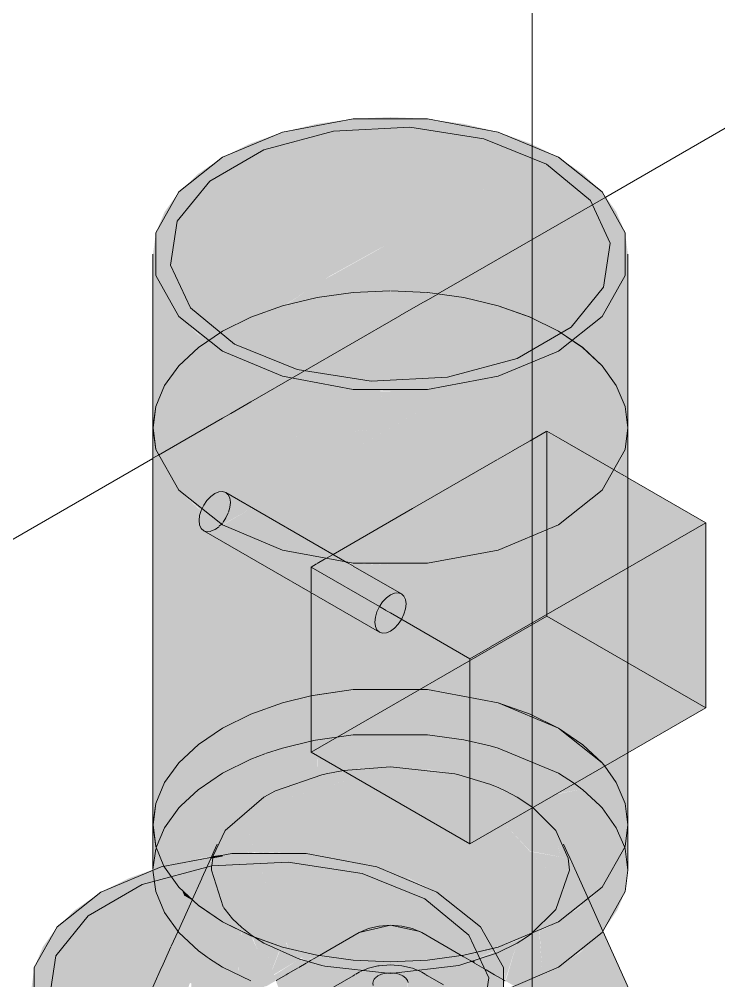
# Model space of a CAD drawing. Header units: millimetres. Extents: x -3207 to 1412, y 342 to 5433.
# Drawn here: x -1456.1 to -1139.4, y 2251.8 to 2687.4 of the extents above; entities that cross this region are included whole.
import ezdxf

# ---------------------------------------------------------------- set-up
doc = ezdxf.new("R2010")
doc.units = ezdxf.units.MM
for name, color, linetype, lineweight in [('A-_ANNOTSPNO_A', 7, 'Continuous', 9), ('A-_FLORLEVL_E', 7, 'Continuous', 9), ('M-_EQPT----_E', 7, 'Continuous', 9)]:
    doc.layers.add(name, color=color, linetype=linetype, lineweight=lineweight)

# ---------------------------------------------------------------- blocks, each defined once
blk = doc.blocks.new('ВертикальныйМногоступенчатыйЦентробежныйНасос_CDM15-CDM20_CNP - CDM15-4FSWPC-698583-В10 Аксонометрия')
at = {"layer": 'M-_EQPT----_E', "lineweight": 20}
for color, points in [(9, [(-1370.72, 2541.59), (-1365.68, 2545), (-1369.84, 2547.87), (-1378.55, 2556.58), (-1384.51, 2566.02), (-1387.53, 2575.93), (-1387.53, 2585.98), (-1384.51, 2595.88), (-1378.55, 2605.33), (-1369.84, 2614.04), (-1358.65, 2621.74), (-1344.65, 2628.42), (-1330.23, 2633.23), (-1313.87, 2636.67), (-1296.72, 2638.41), (-1279.3, 2638.41), (-1262.15, 2636.67), (-1245.79, 2633.23), (-1230.71, 2628.2), (-1217.37, 2621.74), (-1212, 2624.84), (-1224.82, 2631.16), (-1239.21, 2636.25), (-1254.79, 2639.98), (-1273.54, 2642.36), (-1288.01, 2643.02), (-1304.83, 2642.25), (-1321.23, 2639.98), (-1336.81, 2636.25), (-1351.2, 2631.16), (-1364.02, 2624.84), (-1374.98, 2617.43), (-1384.51, 2608.13), (-1390.29, 2600.04), (-1394.19, 2590.66), (-1395.51, 2580.95), (-1394.19, 2571.24), (-1390.25, 2561.77), (-1383.79, 2552.78), (-1373.84, 2543.71)]), (9, [(-1365.68, 2545), (-1364.02, 2546.12), (-1351.2, 2552.45), (-1335.76, 2557.96), (-1315.11, 2571.23), (-1284.5, 2588.19), (-1258.31, 2603.98), (-1235.96, 2615.26), (-1217.37, 2621.74), (-1230.71, 2628.2), (-1245.79, 2633.23), (-1262.15, 2636.67), (-1279.3, 2638.41), (-1296.72, 2638.41), (-1313.87, 2636.67), (-1330.23, 2633.23), (-1345.31, 2628.2), (-1358.65, 2621.74), (-1369.91, 2613.97), (-1378.55, 2605.33), (-1384.57, 2595.69), (-1387.53, 2585.98), (-1387.53, 2575.93), (-1384.51, 2566.02), (-1378.55, 2556.58), (-1369.84, 2547.87), (-1367.3, 2546.12)]), (9, [(-1205.3, 2541.59), (-1201.04, 2544.47), (-1191.51, 2553.77), (-1185.77, 2561.77), (-1181.83, 2571.24), (-1180.51, 2580.95), (-1181.83, 2590.66), (-1185.77, 2600.13), (-1192.23, 2609.13), (-1201.04, 2617.43), (-1212, 2624.84), (-1217.37, 2621.74), (-1206.18, 2614.04), (-1197.47, 2605.33), (-1191.45, 2595.69), (-1188.49, 2585.98), (-1188.49, 2575.93), (-1191.67, 2565.77), (-1197.47, 2556.58), (-1206.18, 2547.87), (-1210.34, 2545), (-1206.18, 2542.19)]), (9, [(-1210.34, 2545), (-1206.18, 2547.87), (-1197.47, 2556.58), (-1191.51, 2566.02), (-1188.49, 2575.93), (-1188.49, 2585.98), (-1191.51, 2595.88), (-1197.47, 2605.33), (-1206.18, 2614.04), (-1217.37, 2621.74), (-1235.96, 2615.26), (-1259.51, 2603.37), (-1293.66, 2582.97), (-1318.89, 2568.92), (-1335.76, 2557.79), (-1321.23, 2561.26), (-1301.8, 2563.67), (-1287.78, 2564.29), (-1269.63, 2563.32), (-1254.79, 2561.26), (-1238.45, 2557.27), (-1224.82, 2552.45), (-1212, 2546.12)]), (9, [(-1395.51, 2502.23), (-1394.19, 2511.94), (-1390.25, 2521.41), (-1383.79, 2530.41), (-1374.98, 2538.71), (-1370.72, 2541.59), (-1374.98, 2544.47), (-1384.51, 2553.77), (-1390.25, 2561.77), (-1394.19, 2571.24), (-1395.51, 2580.95), (-1395.51, 2511.94)]), (9, [(-1180.51, 2502.23), (-1180.51, 2580.95), (-1181.83, 2571.24), (-1185.77, 2561.77), (-1192.23, 2552.78), (-1202.17, 2543.71), (-1205.3, 2541.59), (-1201.04, 2538.71), (-1192.23, 2530.41), (-1185.77, 2521.41), (-1181.83, 2511.94), (-1181.57, 2510.02)]), (254, [(-1395.51, 2322.39), (-1394.19, 2332.1), (-1390.25, 2341.57), (-1383.79, 2350.56), (-1374.98, 2358.87), (-1364.02, 2366.27), (-1364.02, 2450.75), (-1372.56, 2455.67), (-1373.68, 2456.72), (-1374.4, 2458.35), (-1374.63, 2460.25), (-1374.39, 2462.5), (-1373.69, 2464.88), (-1374.98, 2465.75), (-1383.79, 2474.06), (-1390.25, 2483.05), (-1394.19, 2492.52), (-1395.51, 2502.23), (-1395.51, 2332.1)]), (253, [(-1252.04, 2397.64), (-1180.51, 2438.93), (-1180.67, 2479.72), (-1185.97, 2482.78), (-1192.23, 2474.06), (-1201.04, 2465.75), (-1212, 2458.35), (-1224.82, 2452.02), (-1239.21, 2446.93), (-1254.79, 2443.21), (-1271.19, 2440.93), (-1288.01, 2440.17), (-1307.03, 2440.93), (-1283.01, 2427.07), (-1281.89, 2426.02), (-1281.18, 2424.46), (-1280.94, 2422.49), (-1281.18, 2420.24), (-1281.89, 2417.86), (-1283.01, 2415.52), (-1254.79, 2399.23)]), (9, [(-1180.51, 2438.93), (-1145.26, 2459.28), (-1180.51, 2479.63), (-1180.51, 2459.28)]), (153, [(-1364.02, 2458.35), (-1350.61, 2466.09), (-1363.48, 2473.28), (-1364.02, 2473.45), (-1365.73, 2473.28), (-1367.56, 2472.5), (-1369.39, 2471.16), (-1371.09, 2469.36), (-1373.28, 2465.73), (-1373.68, 2464.88), (-1365.73, 2459.5)]), (153, [(-1336.81, 2446.93), (-1330.27, 2454.35), (-1350.89, 2465.93), (-1363.88, 2458.28), (-1351.2, 2452.02), (-1338.38, 2447.49)]), (253, [(-1323.98, 2431.01), (-1323.98, 2439.18), (-1317.82, 2442.73), (-1323.98, 2443.86), (-1338.38, 2447.49), (-1352.65, 2452.74), (-1365.73, 2459.5), (-1373.68, 2464.88), (-1374.39, 2462.5), (-1374.39, 2460.11), (-1336.81, 2438.42)]), (253, [(-1323.98, 2427.63), (-1323.98, 2431.01), (-1374.63, 2460.25), (-1374.39, 2458.28), (-1373.68, 2456.72), (-1372.56, 2455.67), (-1336.81, 2435.04)]), (9, [(-1180.51, 2355.11), (-1145.26, 2375.46), (-1145.26, 2459.28), (-1180.51, 2438.93), (-1180.51, 2387.75)]), (153, [(-1317.82, 2442.73), (-1313.98, 2444.95), (-1330.4, 2454.2), (-1336.81, 2446.93), (-1320.88, 2443.16)]), (155, [(-1307.72, 2441.33), (-1314.11, 2444.87), (-1317.4, 2442.67), (-1308, 2441.37)]), (253, [(-1191.1, 2348.99), (-1180.51, 2355.11), (-1180.51, 2438.93), (-1252.04, 2397.64), (-1252.04, 2380.76), (-1239.21, 2377.69), (-1224.82, 2372.6), (-1212, 2366.27), (-1201.04, 2358.87), (-1192.23, 2350.56)]), (253, [(-1252.04, 2380.76), (-1252.04, 2397.64), (-1283.01, 2415.52), (-1284.47, 2413.38), (-1286.18, 2411.58), (-1288.01, 2410.24), (-1289.84, 2409.46), (-1292.09, 2409.46), (-1294.13, 2410.4), (-1323.98, 2427.35), (-1323.98, 2380.76), (-1321.23, 2381.42), (-1304.83, 2383.69), (-1288.01, 2384.45), (-1271.19, 2383.69), (-1254.79, 2381.42)]), (153, [(-1223.8, 2330.11), (-1191.1, 2348.99), (-1192.23, 2350.56), (-1201.04, 2358.87), (-1212, 2366.27), (-1224.82, 2372.6), (-1239.21, 2377.69), (-1252.04, 2380.76), (-1252.04, 2343.59), (-1242.67, 2340.64), (-1230.73, 2334.99), (-1224.82, 2330.83)]), (253, [(-1390.48, 2303.76), (-1374.98, 2307.34), (-1374.98, 2314.44), (-1390.25, 2313.04), (-1390.25, 2331.74), (-1374.98, 2330.34), (-1374.98, 2338.7), (-1351.2, 2334.24), (-1351.2, 2340.98), (-1339.75, 2337.61), (-1332.38, 2341), (-1317.05, 2345.47), (-1321.23, 2348.79), (-1321.23, 2353.76), (-1323.98, 2355.35), (-1323.98, 2363.15), (-1336.81, 2377.69), (-1351.2, 2372.6), (-1364.02, 2366.27), (-1374.98, 2358.87), (-1383.79, 2350.56), (-1390.25, 2341.57), (-1394.19, 2332.1), (-1395.51, 2322.39), (-1394.19, 2312.68), (-1390.77, 2304.47)]), (145, [(-1252.04, 2313.81), (-1252.04, 2343.59), (-1258.97, 2345.47), (-1273.67, 2347.87), (-1288.01, 2348.69), (-1304.83, 2347.61), (-1309.24, 2346.84), (-1254.79, 2315.4)]), (253, [(-1198.32, 2288.47), (-1191.67, 2294.98), (-1185.77, 2303.21), (-1181.83, 2312.68), (-1180.51, 2322.39), (-1181.83, 2332.1), (-1185.77, 2341.57), (-1191.1, 2348.99), (-1212, 2336.65), (-1201.04, 2338.7), (-1201.04, 2330.34), (-1185.77, 2331.74), (-1185.77, 2313.04), (-1201.04, 2314.44), (-1201.04, 2306.07), (-1206.8, 2307.15), (-1200.29, 2292.8)]), (145, [(-1252.04, 2313.81), (-1223.8, 2330.11), (-1230.73, 2334.99), (-1243.64, 2341), (-1252.04, 2343.59), (-1252.04, 2315.64)]), (253, [(-1374.98, 2307.34), (-1368.74, 2308.2), (-1365.2, 2315.33), (-1364.02, 2317.57), (-1364.02, 2336.65), (-1374.98, 2338.7), (-1374.98, 2330.34), (-1390.25, 2331.74), (-1390.25, 2313.04), (-1374.98, 2314.44), (-1374.98, 2309.43)]), (9, [(-1395.51, 2302.14), (-1390.48, 2303.76), (-1394.19, 2312.68), (-1395.51, 2322.39), (-1395.51, 2303.21)]), (9, [(-1191.87, 2274.24), (-1185.34, 2283.78), (-1181.83, 2292.21), (-1180.51, 2303.21), (-1180.51, 2322.39), (-1181.83, 2312.68), (-1185.77, 2303.21), (-1192.56, 2293.9), (-1198.3, 2288.41), (-1192.23, 2275.02)]), (143, [(-1368.74, 2308.2), (-1364.02, 2308.85), (-1364.02, 2317.57), (-1368.19, 2309.43)]), (145, [(-1364.02, 2278.5), (-1342.6, 2290.87), (-1347.44, 2304.9), (-1351.2, 2303.84), (-1351.2, 2309.82), (-1357.09, 2309.43), (-1369.22, 2307.15), (-1377.7, 2288.47), (-1373.66, 2285.02), (-1364.1, 2278.55)]), (145, [(-1369.22, 2307.15), (-1364.02, 2308.13), (-1364.02, 2308.85), (-1368.74, 2308.2), (-1369.22, 2307.16)]), (145, [(-1320.17, 2263.21), (-1300.05, 2274.55), (-1298.01, 2275.45), (-1293.19, 2276.6), (-1286.47, 2276.88), (-1282.83, 2276.6), (-1278.01, 2275.45), (-1271.94, 2272.5), (-1257.83, 2264.35), (-1244.3, 2272.16), (-1247.67, 2276.68), (-1256.09, 2284.61), (-1268.35, 2292.66), (-1281.58, 2298.94), (-1295.98, 2303.84), (-1309.84, 2307.16), (-1328.59, 2309.54), (-1344.65, 2310.12), (-1349.11, 2309.78), (-1334.19, 2266.46), (-1321.23, 2263.36)]), (143, [(-1239.21, 2267.09), (-1223.35, 2272.9), (-1210.79, 2279.32), (-1199.93, 2286.95), (-1198.32, 2288.47), (-1207.01, 2307.19), (-1224.82, 2310.36), (-1208.57, 2292.8), (-1243.89, 2272.4), (-1239.25, 2267.13)]), (153, [(-1377.7, 2288.47), (-1369.22, 2307.15), (-1374.98, 2306.07), (-1374.98, 2307.34), (-1379.1, 2306.48), (-1390.48, 2303.76), (-1389.69, 2302.43), (-1383.46, 2293.9), (-1379.83, 2290.48)]), (153, [(-1374.98, 2306.07), (-1369.22, 2307.16), (-1369.01, 2308.16), (-1374.98, 2307.16), (-1374.98, 2306.48)]), (8, [(-1377.76, 2288.32), (-1377.7, 2288.47), (-1382.37, 2292.8), (-1381.41, 2290.43)]), (153, [(-1357.54, 2254.83), (-1356.7, 2255.8), (-1356.7, 2257.86), (-1363.86, 2260.29), (-1362.26, 2266.93), (-1360.33, 2267.04), (-1360.99, 2272.18), (-1360.33, 2273.99), (-1355.58, 2272.59), (-1355.53, 2274.32), (-1365.23, 2279.32), (-1376.06, 2286.93), (-1377.76, 2288.32), (-1384.15, 2274.24), (-1382.73, 2272.74), (-1374.01, 2264.78), (-1362.52, 2257.29), (-1358.62, 2255.37)]), (145, [(-1336.81, 2267.09), (-1335.08, 2269.05), (-1342.6, 2290.87), (-1364.02, 2278.5), (-1349.57, 2271.6), (-1337.36, 2267.28)]), (253, [(-1218.48, 2254.83), (-1210.87, 2258.79), (-1199.75, 2266.66), (-1191.87, 2274.24), (-1198.38, 2288.41), (-1202.36, 2285.02), (-1213.18, 2277.92), (-1220.55, 2274.28), (-1219.32, 2255.8)]), (254, [(-1161.88, 2207.32), (-1162.05, 2207.81), (-1191.9, 2274.19), (-1193.23, 2272.8), (-1202.01, 2264.78), (-1213.5, 2257.29), (-1218.48, 2254.83), (-1195.2, 2228.2), (-1166.39, 2211.56), (-1162.98, 2208.85), (-1162.05, 2207.56)]), (145, [(-1288.01, 2260.32), (-1268.16, 2261.51), (-1256.11, 2263.36), (-1257.83, 2264.35), (-1259.81, 2263.36), (-1273.87, 2273.61), (-1275.11, 2273.05), (-1275.2, 2273.61), (-1302.15, 2273.61), (-1320.17, 2263.21), (-1303.78, 2261.04), (-1288.86, 2260.36)]), (253, [(-1239.98, 2265.29), (-1230.73, 2268.85), (-1227.21, 2271.33), (-1240.5, 2266.54), (-1240.08, 2265.53)]), (153, [(-1344.31, 2249.27), (-1339.88, 2251.83), (-1345.29, 2268.85), (-1357.54, 2254.83), (-1348.93, 2250.91), (-1344.57, 2249.36)]), (253, [(-1231.71, 2249.27), (-1224.82, 2251.71), (-1218.48, 2254.83), (-1230.73, 2268.85), (-1235.92, 2251.71), (-1235.56, 2251.5)]), (153, [(-1249.9, 2259.78), (-1250.01, 2260.87), (-1251.18, 2260.51), (-1250.01, 2259.84)]), (253, [(-1380.82, 2228.2), (-1344.65, 2249.39), (-1353.3, 2252.74), (-1357.54, 2254.83), (-1380.61, 2228.44)]), (254, [(-1195.2, 2228.2), (-1218.48, 2254.83), (-1224.82, 2251.71), (-1231.71, 2249.27), (-1197.53, 2229.54)])]:
    blk.add_hatch(color=color, dxfattribs=at).paths.add_polyline_path(points)
h = blk.add_hatch(color=253, dxfattribs=at)
h.paths.add_polyline_path([(-1373.68, 2464.88), (-1373.26, 2465.75), (-1372.56, 2467.22), (-1371.09, 2469.36), (-1369.39, 2471.16), (-1367.56, 2472.5), (-1365.73, 2473.28), (-1363.48, 2473.28), (-1361.53, 2472.4), (-1350.61, 2466.09), (-1212, 2546.12), (-1225.75, 2552.77), (-1239.21, 2557.53), (-1255.74, 2561.39), (-1274.22, 2563.67), (-1288.24, 2564.29), (-1306.39, 2563.32), (-1321.23, 2561.26), (-1336.81, 2557.53), (-1351.23, 2552.43), (-1365.68, 2545), (-1375.8, 2537.94), (-1383.79, 2530.41), (-1390.25, 2521.41), (-1394.19, 2511.94), (-1395.51, 2502.23), (-1393.85, 2491.72), (-1390.25, 2483.05), (-1383.79, 2474.06), (-1373.69, 2464.88)])
h.paths.add_polyline_path([(-1288.01, 2502.23), (-1292.64, 2519.1), (-1288.01, 2518.89), (-1283.44, 2518.89), (-1285.35, 2511.94)])
h.paths.add_polyline_path([(-1364.02, 2495.28), (-1364.02, 2509.18), (-1288.01, 2502.23), (-1357.37, 2495.89)])
h = blk.add_hatch(color=253, dxfattribs=at)
h.paths.add_polyline_path([(-1288.01, 2502.23), (-1205.45, 2509.78), (-1206.41, 2502.23), (-1212, 2502.23), (-1212, 2497.81), (-1185.97, 2482.78), (-1185.77, 2483.05), (-1181.83, 2492.52), (-1180.51, 2502.23), (-1181.83, 2511.94), (-1185.77, 2521.41), (-1192.23, 2530.41), (-1201.71, 2539.17), (-1212, 2546.12), (-1273.05, 2510.87)])
h.paths.add_polyline_path([(-1313.98, 2444.95), (-1301.78, 2452.02), (-1288.01, 2502.23), (-1350.61, 2466.09), (-1317.42, 2446.93)])
h.paths.add_polyline_path([(-1278, 2465.73), (-1224.82, 2496.46), (-1288.01, 2502.23), (-1278, 2465.75)])
h = blk.add_hatch(color=253, dxfattribs=at)
h.paths.add_polyline_path([(-1288.01, 2502.23), (-1283.38, 2519.1), (-1288.01, 2518.89), (-1292.58, 2518.89), (-1290.02, 2509.56)])
h.paths.add_polyline_path([(-1288.01, 2502.23), (-1364.02, 2509.18), (-1364.02, 2495.28), (-1291.67, 2501.9)])
h.paths.add_polyline_path([(-1301.79, 2451.99), (-1278, 2465.75), (-1288.01, 2502.23), (-1301.78, 2452.02)])
h.paths.add_polyline_path([(-1224.78, 2496.45), (-1217.21, 2500.82), (-1212, 2497.81), (-1212, 2502.23), (-1206.41, 2502.23), (-1205.45, 2509.78), (-1288.01, 2502.23), (-1224.82, 2496.46)])
h = blk.add_hatch(color=254, dxfattribs=at)
h.paths.add_polyline_path([(-1180.51, 2322.39), (-1180.51, 2355.11), (-1191.1, 2348.99), (-1185.77, 2341.57), (-1181.7, 2331.15)])
h.paths.add_polyline_path([(-1364.02, 2366.27), (-1351.2, 2372.6), (-1336.81, 2377.69), (-1323.98, 2380.76), (-1323.98, 2427.63), (-1364.02, 2450.75), (-1364.02, 2372.6)])
h.paths.add_polyline_path([(-1180.51, 2479.63), (-1180.7, 2500.82), (-1182.17, 2491.72), (-1185.77, 2482.67), (-1180.67, 2479.72)])
h = blk.add_hatch(color=153, dxfattribs=at)
h.paths.add_polyline_path([(-1307.72, 2441.33), (-1304.83, 2440.93), (-1288.01, 2440.17), (-1271.19, 2440.93), (-1254.79, 2443.21), (-1239.21, 2446.93), (-1224.82, 2452.02), (-1210.61, 2459.28), (-1201.04, 2465.75), (-1192.23, 2474.06), (-1185.97, 2482.78), (-1217.49, 2500.66), (-1313.98, 2444.95), (-1310.96, 2443.21)])
h.paths.add_polyline_path([(-1283.01, 2415.52), (-1281.89, 2417.86), (-1281.18, 2420.24), (-1280.94, 2422.49), (-1281.53, 2425.24), (-1281.89, 2426.02), (-1283.79, 2427.52), (-1308, 2441.37), (-1317.82, 2442.73), (-1323.98, 2439.18), (-1283.18, 2415.62)])
h = blk.add_hatch(color=153, dxfattribs=at)
h.paths.add_polyline_path([(-1252.04, 2343.59), (-1252.04, 2380.76), (-1254.79, 2381.42), (-1272.21, 2383.74), (-1288.01, 2384.45), (-1304.83, 2383.69), (-1323.98, 2380.76), (-1323.98, 2355.35), (-1309.24, 2346.84), (-1302.35, 2347.87), (-1288.01, 2348.69), (-1271.19, 2347.61), (-1257.01, 2345.13), (-1254.79, 2344.44)])
h.paths.add_polyline_path([(-1291.55, 2409.29), (-1289.84, 2409.46), (-1288.01, 2410.24), (-1286.18, 2411.58), (-1284.47, 2413.38), (-1283.18, 2415.62), (-1323.98, 2439.18), (-1323.79, 2427.52), (-1292.09, 2409.46)])
h = blk.add_hatch(color=253, dxfattribs=at)
h.paths.add_polyline_path([(-1201.04, 2306.07), (-1201.04, 2314.44), (-1185.77, 2313.04), (-1185.77, 2331.74), (-1201.04, 2330.34), (-1201.04, 2338.7), (-1213.18, 2336.25), (-1223.8, 2330.11), (-1220.66, 2327.9), (-1213.18, 2319.82), (-1206.8, 2307.15), (-1203.22, 2306.48)])
h.paths.add_polyline_path([(-1364.02, 2317.57), (-1362.84, 2319.82), (-1354.55, 2328.47), (-1344.65, 2335.29), (-1339.75, 2337.61), (-1351.2, 2340.98), (-1351.2, 2334.24), (-1364.02, 2336.65), (-1364.02, 2322.39)])
h.paths.add_polyline_path([(-1317.05, 2345.47), (-1309.24, 2346.84), (-1321.23, 2353.76), (-1321.1, 2348.69), (-1318.89, 2346.93)])
h.paths.add_polyline_path([(-1323.98, 2363.15), (-1323.98, 2380.76), (-1336.81, 2377.69), (-1326.74, 2366.27)])
h = blk.add_hatch(color=143, dxfattribs=at)
h.paths.add_polyline_path([(-1240.59, 2266.76), (-1239.4, 2267.31), (-1243.89, 2272.4), (-1244.3, 2272.16), (-1240.73, 2267.09)])
h.paths.add_polyline_path([(-1206.8, 2307.15), (-1210.82, 2315.33), (-1213.18, 2319.82), (-1221.47, 2328.47), (-1223.8, 2330.11), (-1236.39, 2322.85), (-1224.82, 2310.53), (-1212, 2308.13), (-1211.96, 2312.68), (-1211.15, 2307.97), (-1207.01, 2307.19)])
h.paths.add_polyline_path([(-1364.02, 2308.85), (-1358.5, 2309.49), (-1355.24, 2309.78), (-1351.2, 2310.53), (-1351.2, 2309.82), (-1349.26, 2310.19), (-1355.36, 2327.9), (-1362.84, 2319.82), (-1364.02, 2317.57), (-1364.02, 2309.43)])
h.paths.add_polyline_path([(-1355.36, 2327.9), (-1331.64, 2335.22), (-1339.75, 2337.61), (-1346.07, 2334.43), (-1354.55, 2328.47)])
h.paths.add_polyline_path([(-1311.85, 2341.33), (-1303.93, 2343.77), (-1309.54, 2346.78), (-1316.92, 2345.36), (-1313.45, 2342.6)])
h = blk.add_hatch(color=143, dxfattribs=at)
h.paths.add_polyline_path([(-1356.2, 2309.6), (-1351.2, 2309.82), (-1351.2, 2310.53), (-1355.36, 2309.75)])
h.paths.add_polyline_path([(-1331.64, 2335.22), (-1311.85, 2341.33), (-1317.05, 2345.47), (-1319.01, 2345.13), (-1333.01, 2340.8), (-1339.75, 2337.61), (-1333.01, 2335.63)])
h = blk.add_hatch(color=143, dxfattribs=at)
h.paths.add_polyline_path([(-1244.3, 2272.16), (-1208.57, 2292.8), (-1236.39, 2322.85), (-1252.04, 2313.81), (-1303.93, 2343.77), (-1355.36, 2327.9), (-1349.16, 2309.92), (-1343.06, 2310.19), (-1324.68, 2309.21), (-1307.79, 2306.67), (-1293.3, 2303.09), (-1279.38, 2298.1), (-1267.04, 2292.02), (-1254.79, 2283.39), (-1246.56, 2275.31), (-1244.55, 2272.5)])
h.paths.add_polyline_path([(-1211.15, 2307.97), (-1212, 2312.68), (-1212, 2308.13)])
h = blk.add_hatch(color=145, dxfattribs=at)
h.paths.add_polyline_path([(-1255.85, 2263.21), (-1252.03, 2264.02), (-1240.59, 2266.76), (-1241.3, 2267.98), (-1244.3, 2272.16), (-1257.83, 2264.35), (-1256.11, 2263.36)])
h.paths.add_polyline_path([(-1334.19, 2266.46), (-1335.26, 2268.85), (-1336.81, 2267.09), (-1335.84, 2266.85)])
h.paths.add_polyline_path([(-1351.2, 2303.8), (-1347.44, 2304.92), (-1349.16, 2309.92), (-1351.2, 2309.78), (-1351.2, 2304.92)])
h.paths.add_polyline_path([(-1364.02, 2308.13), (-1356.2, 2309.6), (-1362.84, 2309.02), (-1364.02, 2308.85)])
h = blk.add_hatch(color=253, dxfattribs=at)
h.paths.add_polyline_path([(-1409.37, 2218.08), (-1409.17, 2218.18), (-1408.8, 2218.99), (-1407.25, 2219.62), (-1403.98, 2226.07), (-1402.99, 2225.66), (-1405.34, 2219.94), (-1390.81, 2224.96), (-1386.72, 2225.94), (-1383.4, 2236.69), (-1378.36, 2237.09), (-1378.49, 2230.86), (-1367.6, 2243.51), (-1367.78, 2243.59), (-1366.53, 2246.84), (-1363.89, 2247.56), (-1357.54, 2254.83), (-1365.15, 2258.79), (-1376.27, 2266.66), (-1384.16, 2274.22), (-1408.99, 2218.94)])
h.paths.add_polyline_path([(-1397.25, 2241.69), (-1395.97, 2242.52), (-1396.2, 2241.99), (-1397.16, 2241.71)])
h.paths.add_polyline_path([(-1397.9, 2238.04), (-1397.25, 2241.69), (-1396.58, 2241.1), (-1397.25, 2239.54)])
h.paths.add_polyline_path([(-1380.37, 2246.47), (-1378.8, 2250.77), (-1378.09, 2250.66), (-1378.16, 2247.09), (-1378.49, 2247)])
h = blk.add_hatch(color=153, dxfattribs=at)
h.paths.add_polyline_path([(-1236.14, 2251.83), (-1236.09, 2252.01), (-1237.25, 2258.71), (-1239.98, 2265.29), (-1251.65, 2260.78), (-1251.18, 2260.51), (-1250.01, 2260.87), (-1249.84, 2259.74), (-1236.88, 2252.26)])
h.paths.add_polyline_path([(-1339.22, 2252.21), (-1335.08, 2254.88), (-1340.49, 2253.77), (-1340.07, 2252.44)])
h.paths.add_polyline_path([(-1345.29, 2268.85), (-1347.92, 2271.02), (-1352.67, 2272.9), (-1355.47, 2274.28), (-1355.36, 2272.52), (-1350.27, 2271.02), (-1348.09, 2265.64), (-1346.83, 2267.09)])
h.paths.add_polyline_path([(-1341.52, 2257.02), (-1338.27, 2265.53), (-1345.29, 2268.85), (-1341.77, 2257.79)])
h = blk.add_hatch(color=145, dxfattribs=at)
h.paths.add_polyline_path([(-1259.69, 2263.28), (-1257.83, 2264.35), (-1272.21, 2272.4), (-1259.81, 2263.36)])
h.paths.add_polyline_path([(-1275.11, 2273.05), (-1273.87, 2273.61), (-1278.01, 2275.45), (-1282.83, 2276.6), (-1288.86, 2276.93), (-1293.94, 2276.42), (-1298.01, 2275.45), (-1302.15, 2273.61), (-1275.2, 2273.61)])
h = blk.add_hatch(color=253, dxfattribs=at)
h.paths.add_polyline_path([(-1230.73, 2268.85), (-1219.32, 2255.8), (-1220.66, 2274.23), (-1224.98, 2272.12), (-1227.21, 2271.33)])
h.paths.add_polyline_path([(-1236.09, 2252.01), (-1230.73, 2268.85), (-1239.98, 2265.29), (-1236.88, 2257.79), (-1236.24, 2253.16)])
h = blk.add_hatch(color=153, dxfattribs=at)
h.paths.add_polyline_path([(-1251.65, 2260.78), (-1240.08, 2265.53), (-1240.82, 2266.7), (-1255.58, 2263.06), (-1251.8, 2260.87)])
h.paths.add_polyline_path([(-1325.8, 2261.31), (-1324.27, 2262.03), (-1322.55, 2261.83), (-1320.17, 2263.21), (-1322.34, 2263.63), (-1337.64, 2267.38), (-1347.7, 2270.94), (-1344.65, 2268.55), (-1333.01, 2263.04), (-1327.89, 2262.45), (-1328.33, 2261.92), (-1326.01, 2261.36)])
h = blk.add_hatch(color=145, dxfattribs=at)
h.paths.add_polyline_path([(-1279.91, 2240.22), (-1268.16, 2241.04), (-1252.52, 2243.44), (-1237.62, 2247.18), (-1236.14, 2251.83), (-1255.85, 2263.21), (-1273.87, 2260.97), (-1288.86, 2260.36), (-1306.02, 2261.25), (-1320.47, 2263.04), (-1339.83, 2251.7), (-1338.1, 2247.07), (-1334.26, 2246.01), (-1318.61, 2242.53), (-1302.79, 2240.53), (-1296.01, 2240.27), (-1295.72, 2251.97), (-1294.77, 2253.19), (-1293.66, 2254.02), (-1290.73, 2255.06), (-1289.64, 2255.25), (-1286.38, 2255.25), (-1284.57, 2254.89), (-1282.8, 2254.22), (-1281.83, 2253.62), (-1281.05, 2253.01), (-1280.27, 2251.88), (-1280.01, 2249.56), (-1279.99, 2240.27)])
h.paths.add_polyline_path([(-1260.57, 2229.06), (-1280.01, 2239.98), (-1279.95, 2231.59), (-1266.7, 2230.52), (-1260.87, 2229.13)])
h = blk.add_hatch(color=145, dxfattribs=at)
h.paths.add_polyline_path([(-1291.09, 2239.99), (-1290.04, 2241.16), (-1289.47, 2241.69), (-1287.28, 2242.98), (-1286.14, 2243.2), (-1285.25, 2243.12), (-1283.92, 2242.54), (-1280.01, 2240.28), (-1280.28, 2251.95), (-1281.83, 2253.62), (-1282.8, 2254.22), (-1284.57, 2254.89), (-1286.38, 2255.25), (-1289.64, 2255.25), (-1290.73, 2255.06), (-1292.01, 2254.75), (-1293.67, 2254.02), (-1295.34, 2252.5), (-1295.74, 2251.95), (-1296.01, 2249.56), (-1295.74, 2240.21), (-1291.96, 2240.03)])
h.paths.add_polyline_path([(-1280.01, 2231.59), (-1280.28, 2240.21), (-1291.47, 2239.44), (-1292.87, 2236.91), (-1292.91, 2236.82), (-1293.58, 2233.69), (-1293.48, 2232.2), (-1293.24, 2231.8), (-1286.94, 2232.12), (-1280.11, 2231.6)])
at = {"layer": 'M-_EQPT----_E', "color": 9, "lineweight": 20}
for p, q in [((-1395.51, 2580.95), (-1395.51, 2502.23)), ((-1180.51, 2502.23), (-1180.51, 2580.95)), ((-1395.51, 2502.23), (-1395.51, 2322.39)), ((-1180.51, 2322.39), (-1180.51, 2502.23)), ((-1145.26, 2459.28), (-1180.51, 2479.63)), ((-1180.51, 2438.93), (-1145.26, 2459.28)), ((-1145.26, 2375.46), (-1145.26, 2459.28)), ((-1145.26, 2375.46), (-1180.51, 2355.11)), ((-1395.51, 2322.39), (-1395.51, 2302.14)), ((-1180.51, 2301.92), (-1180.51, 2322.39)), ((-1191.84, 2274.28), (-1161.18, 2206.31))]:
    blk.add_line(p, q, dxfattribs=at)
at = {"layer": 'M-_EQPT----_E', "color": 8, "lineweight": 20}
for p, q in [((-1321.23, 2561.26), (-1336.81, 2557.53)), ((-1321.22, 2561.25), (-1336.81, 2557.53)), ((-1304.83, 2563.53), (-1321.23, 2561.26)), ((-1304.83, 2563.53), (-1321.22, 2561.25)), ((-1288.24, 2564.3), (-1304.83, 2563.53)), ((-1288.25, 2564.28), (-1304.83, 2563.53)), ((-1271.19, 2563.53), (-1287.77, 2564.3)), ((-1271.19, 2563.53), (-1287.77, 2564.28)), ((-1254.8, 2561.25), (-1271.19, 2563.53)), ((-1254.79, 2561.26), (-1271.19, 2563.53)), ((-1239.21, 2557.53), (-1254.8, 2561.25)), ((-1239.21, 2557.53), (-1254.79, 2561.26)), ((-1336.81, 2557.53), (-1351.2, 2552.45)), ((-1336.81, 2557.53), (-1351.18, 2552.43)), ((-1225, 2552.5), (-1239.21, 2557.53)), ((-1224.82, 2552.45), (-1239.21, 2557.53)), ((-1351.23, 2552.43), (-1364.02, 2546.12)), ((-1351.22, 2552.42), (-1364.02, 2546.12)), ((-1212, 2546.12), (-1225, 2552.5)), ((-1212, 2546.12), (-1224.82, 2552.45)), ((-1364.02, 2546.12), (-1374.98, 2538.71)), ((-1364.02, 2546.12), (-1374.96, 2538.71)), ((-1200.94, 2538.61), (-1212, 2546.12)), ((-1201.04, 2538.71), (-1212, 2546.12)), ((-1374.96, 2538.71), (-1383.79, 2530.41)), ((-1374.98, 2538.71), (-1383.79, 2530.41)), ((-1192.23, 2530.41), (-1201.04, 2538.71)), ((-1192.23, 2530.41), (-1200.94, 2538.61)), ((-1383.79, 2530.41), (-1390.25, 2521.41)), ((-1383.79, 2530.41), (-1390.23, 2521.41)), ((-1185.79, 2521.41), (-1192.23, 2530.41)), ((-1185.77, 2521.41), (-1192.23, 2530.41)), ((-1390.23, 2521.41), (-1394.19, 2511.94)), ((-1390.25, 2521.41), (-1394.19, 2511.94)), ((-1181.83, 2511.94), (-1185.79, 2521.41)), ((-1181.83, 2511.94), (-1185.77, 2521.41)), ((-1394.19, 2511.94), (-1395.51, 2502.23)), ((-1394.19, 2511.94), (-1395.49, 2502.23)), ((-1180.53, 2502.23), (-1181.83, 2511.94)), ((-1180.51, 2502.23), (-1181.83, 2511.94)), ((-1224.82, 2496.43), (-1232.73, 2491.86)), ((-1185.97, 2482.78), (-1212, 2497.81)), ((-1232.97, 2491.72), (-1239.21, 2488.12)), ((-1239.49, 2487.96), (-1278, 2465.73)), ((-1307.72, 2441.33), (-1362.56, 2472.99)), ((-1301.79, 2451.99), (-1313.98, 2444.95)), ((-1293.01, 2421.29), (-1289.95, 2419.53)), ((-1289.84, 2419.46), (-1288.01, 2418.41)), ((-1180.51, 2395.81), (-1145.26, 2375.46)), ((-1309.34, 2347.03), (-1317.11, 2345.56)), ((-1374.98, 2338.4), (-1374.66, 2338.65)), ((-1340, 2337.78), (-1345.29, 2334.99)), ((-1201.36, 2338.65), (-1201.04, 2338.4)), ((-1395.51, 2302.15), (-1394.19, 2311.63)), ((-1367.92, 2310.32), (-1368.89, 2308.18)), ((-1208.1, 2310.32), (-1206.66, 2307.13)), ((-1181.98, 2312.16), (-1181.83, 2311.63)), ((-1181.83, 2311.63), (-1180.51, 2301.92)), ((-1394.19, 2292.21), (-1395.51, 2301.92)), ((-1390.25, 2303.21), (-1390.55, 2303.75)), ((-1390.53, 2303.76), (-1390.23, 2303.21)), ((-1383.79, 2294.21), (-1390.25, 2303.21)), ((-1390.23, 2303.21), (-1383.79, 2294.21)), ((-1390.25, 2282.74), (-1394.19, 2292.21)), ((-1383.79, 2294.21), (-1375.08, 2286.01)), ((-1374.98, 2285.91), (-1383.79, 2294.21)), ((-1198.26, 2288.52), (-1191.84, 2274.28)), ((-1383.79, 2273.74), (-1390.25, 2282.74)), ((-1375.08, 2286.01), (-1364.02, 2278.5)), ((-1364.02, 2278.5), (-1374.98, 2285.91)), ((-1364.02, 2278.5), (-1351.02, 2272.12)), ((-1351.2, 2272.18), (-1364.02, 2278.5)), ((-1384.18, 2274.28), (-1387.27, 2267.43)), ((-1374.98, 2265.44), (-1383.79, 2273.74)), ((-1336.81, 2267.09), (-1351.2, 2272.18)), ((-1351.02, 2272.12), (-1336.81, 2267.09)), ((-1230.73, 2268.85), (-1226.94, 2271.2)), ((-1387.41, 2267.12), (-1391.55, 2257.94)), ((-1370.58, 2262.18), (-1374.98, 2265.44)), ((-1336.81, 2267.09), (-1321.36, 2263.4)), ((-1321.36, 2263.39), (-1336.81, 2267.09)), ((-1254.8, 2263.37), (-1240.53, 2266.71)), ((-1240.55, 2266.7), (-1254.79, 2263.36)), ((-1239.5, 2264.47), (-1230.73, 2268.85)), ((-1364.02, 2258.03), (-1370.4, 2262.05)), ((-1304.83, 2261.09), (-1321.23, 2263.36)), ((-1321.22, 2263.37), (-1304.83, 2261.09)), ((-1304.83, 2261.09), (-1288.01, 2260.34)), ((-1288.01, 2260.32), (-1304.83, 2261.09)), ((-1288.01, 2260.34), (-1271.19, 2261.09)), ((-1271.19, 2261.09), (-1288.01, 2260.32)), ((-1271.19, 2261.09), (-1254.8, 2263.37)), ((-1254.79, 2263.36), (-1271.19, 2261.09)), ((-1391.62, 2257.79), (-1403.34, 2231.81)), ((-1351.2, 2251.71), (-1364.02, 2258.03))]:
    blk.add_line(p, q, dxfattribs=at)
at = {"layer": 'M-_EQPT----_E', "color": 153, "lineweight": 20}
for p, q in [((-1217.49, 2500.66), (-1224.78, 2496.45)), ((-1212, 2497.81), (-1217.21, 2500.82)), ((-1278, 2465.73), (-1301.79, 2451.99)), ((-1365.73, 2457.5), (-1367.39, 2456.27)), ((-1364.55, 2458.68), (-1365.53, 2457.68)), ((-1371.09, 2455.22), (-1372.56, 2455.67)), ((-1369.39, 2455.39), (-1371.04, 2455.22)), ((-1367.56, 2456.17), (-1369.27, 2455.42)), ((-1217.21, 2416.99), (-1217.21, 2455.78)), ((-1321.46, 2440.64), (-1323.98, 2439.18)), ((-1323.98, 2439.18), (-1323.98, 2428.02)), ((-1317.82, 2442.73), (-1321.23, 2440.77)), ((-1281.18, 2420.24), (-1280.94, 2422.49)), ((-1281.89, 2417.86), (-1281.18, 2420.24)), ((-1323.98, 2355.35), (-1217.21, 2416.99)), ((-1217.21, 2416.99), (-1180.51, 2395.81)), ((-1321.22, 2381.4), (-1324.07, 2380.84)), ((-1224.82, 2372.6), (-1212, 2366.27)), ((-1200.94, 2358.76), (-1212, 2366.27)), ((-1192.23, 2350.56), (-1200.94, 2358.76)), ((-1351.2, 2352.13), (-1344.83, 2354.61)), ((-1190.94, 2349.05), (-1192.23, 2350.56)), ((-1204.68, 2341.13), (-1201.36, 2338.65)), ((-1382.89, 2331.09), (-1374.98, 2338.4)), ((-1201.04, 2338.4), (-1193.13, 2331.09)), ((-1394.04, 2312.16), (-1390.25, 2321.1)), ((-1185.77, 2321.1), (-1181.98, 2312.16)), ((-1206.66, 2307.13), (-1198.26, 2288.52)), ((-1226.94, 2271.2), (-1224.53, 2272.87))]:
    blk.add_line(p, q, dxfattribs=at)
at = {"layer": 'M-_EQPT----_E', "color": 145, "lineweight": 20}
for p, q in [((-1217.21, 2495.76), (-1217.21, 2500.82)), ((-1323.98, 2439.18), (-1293.01, 2421.29)), ((-1324.05, 2360.39), (-1321.92, 2360.82)), ((-1257.01, 2345.13), (-1258.91, 2345.56)), ((-1243.61, 2341.03), (-1257.01, 2345.13)), ((-1212, 2345.81), (-1204.68, 2341.13)), ((-1236.02, 2337.78), (-1239, 2339.15)), ((-1324.15, 2260.92), (-1324.84, 2260.51)), ((-1324.84, 2260.51), (-1324.15, 2260.92)), ((-1251.18, 2260.51), (-1251.65, 2260.78)), ((-1251.65, 2260.78), (-1251.18, 2260.51)), ((-1329.77, 2257.67), (-1334.32, 2255.04)), ((-1334.32, 2255.04), (-1329.77, 2257.67)), ((-1326.12, 2259.78), (-1329.56, 2257.79)), ((-1329.56, 2257.79), (-1326.12, 2259.78)), ((-1244.63, 2256.73), (-1249.9, 2259.78)), ((-1249.9, 2259.78), (-1244.63, 2256.73)), ((-1335.16, 2254.56), (-1339.78, 2251.89)), ((-1339.78, 2251.89), (-1335.16, 2254.56)), ((-1238.13, 2252.98), (-1240.86, 2254.56)), ((-1240.86, 2254.56), (-1238.13, 2252.98))]:
    blk.add_line(p, q, dxfattribs=at)
at = {"layer": 'M-_EQPT----_E', "color": 155, "lineweight": 20}
for p, q in [((-1217.21, 2455.78), (-1217.21, 2495.76)), ((-1314.32, 2444.75), (-1317.67, 2442.82)), ((-1254.79, 2360.95), (-1242.93, 2358.26)), ((-1243.01, 2340.8), (-1243.61, 2341.03)), ((-1239, 2339.15), (-1243.01, 2340.8)), ((-1230.73, 2334.99), (-1236.02, 2337.78)), ((-1223.54, 2330.23), (-1230.73, 2334.99)), ((-1369.36, 2307.13), (-1373.33, 2298.34)), ((-1368.45, 2307.39), (-1368.93, 2304.01)), ((-1368.95, 2303.7), (-1369.01, 2301.92)), ((-1369.01, 2301.92), (-1363.71, 2285.28)), ((-1373.42, 2298.13), (-1377.76, 2288.52)), ((-1359.45, 2279.87), (-1355.36, 2275.94)), ((-1355.36, 2275.94), (-1351.49, 2272.87)), ((-1351.43, 2272.83), (-1349.08, 2271.2)), ((-1322.55, 2261.83), (-1324.15, 2260.92)), ((-1324.15, 2260.92), (-1322.55, 2261.83)), ((-1255.85, 2263.21), (-1256.41, 2263.54)), ((-1256.41, 2263.54), (-1255.85, 2263.21)), ((-1324.84, 2260.51), (-1325.96, 2259.87)), ((-1325.96, 2259.87), (-1324.84, 2260.51)), ((-1301.3, 2256.11), (-1298.01, 2257.49)), ((-1298.01, 2257.49), (-1293.71, 2258.55)), ((-1240.86, 2254.56), (-1244.63, 2256.73)), ((-1244.63, 2256.73), (-1240.86, 2254.56)), ((-1334.32, 2255.04), (-1335.16, 2254.56)), ((-1335.16, 2254.56), (-1334.32, 2255.04)), ((-1317.79, 2246.62), (-1304.83, 2254.11)), ((-1304.83, 2254.11), (-1303.92, 2254.63)), ((-1303.73, 2254.74), (-1302.15, 2255.65)), ((-1302.15, 2255.65), (-1301.58, 2255.97)), ((-1295.4, 2252.52), (-1295.73, 2251.97)), ((-1294.94, 2253.06), (-1295.4, 2252.52)), ((-1280.02, 2251.02), (-1280.25, 2251.89)), ((-1274.72, 2256.11), (-1274.44, 2255.97)), ((-1274.44, 2255.97), (-1273.87, 2255.65)), ((-1273.87, 2255.65), (-1272.29, 2254.74)), ((-1272.1, 2254.63), (-1271.19, 2254.11)), ((-1271.13, 2254.07), (-1263.96, 2249.93)), ((-1236.14, 2251.83), (-1238.13, 2252.98)), ((-1238.13, 2252.98), (-1236.14, 2251.83))]:
    blk.add_line(p, q, dxfattribs=at)
at = {"layer": 'M-_EQPT----_E', "color": 253, "lineweight": 20}
for p, q in [((-1182.08, 2480.54), (-1185.77, 2482.67)), ((-1180.67, 2479.72), (-1181.83, 2480.4)), ((-1374.63, 2460.25), (-1374.39, 2462.5)), ((-1374.39, 2462.5), (-1373.68, 2464.88)), ((-1374.39, 2458.28), (-1374.63, 2460.25)), ((-1373.68, 2456.72), (-1374.39, 2458.28)), ((-1372.56, 2455.67), (-1373.68, 2456.72)), ((-1372.56, 2455.67), (-1293.01, 2409.75)), ((-1304.96, 2439.74), (-1307.72, 2441.33)), ((-1283.01, 2427.07), (-1304.83, 2439.66)), ((-1242.67, 2403.05), (-1180.51, 2438.93)), ((-1323.98, 2427.63), (-1323.98, 2355.35)), ((-1288.01, 2426.57), (-1289.84, 2425.24)), ((-1286.18, 2427.35), (-1288.01, 2426.57)), ((-1284.47, 2427.52), (-1286.18, 2427.35)), ((-1283.01, 2427.07), (-1284.47, 2427.52)), ((-1281.89, 2426.02), (-1283.01, 2427.07)), ((-1291.55, 2423.44), (-1293.01, 2421.29)), ((-1289.84, 2425.24), (-1291.55, 2423.44)), ((-1281.18, 2424.46), (-1281.89, 2426.02)), ((-1280.94, 2422.49), (-1281.18, 2424.46)), ((-1294.13, 2418.95), (-1294.84, 2416.58)), ((-1293.01, 2421.29), (-1294.13, 2418.95)), ((-1288.01, 2418.41), (-1252.04, 2397.64)), ((-1294.84, 2416.58), (-1295.08, 2414.32)), ((-1295.08, 2414.32), (-1294.84, 2412.35)), ((-1294.84, 2412.35), (-1294.13, 2410.79)), ((-1294.13, 2410.79), (-1293.01, 2409.75)), ((-1293.01, 2409.75), (-1291.55, 2409.29)), ((-1291.55, 2409.29), (-1289.84, 2409.46)), ((-1289.84, 2409.46), (-1288.01, 2410.24)), ((-1252.04, 2397.64), (-1242.95, 2402.89)), ((-1252.04, 2313.81), (-1252.04, 2397.64)), ((-1336.81, 2377.69), (-1324.05, 2380.86)), ((-1324.07, 2380.84), (-1336.81, 2377.69)), ((-1351.2, 2372.6), (-1336.81, 2377.69)), ((-1336.81, 2377.69), (-1351.18, 2372.59)), ((-1364.02, 2366.27), (-1351.2, 2372.6)), ((-1351.18, 2372.59), (-1364.02, 2366.27)), ((-1374.98, 2358.87), (-1364.02, 2366.27)), ((-1364.02, 2366.27), (-1374.96, 2358.86)), ((-1383.79, 2350.56), (-1374.98, 2358.87)), ((-1374.96, 2358.86), (-1383.79, 2350.56)), ((-1252.04, 2313.81), (-1323.98, 2355.35)), ((-1180.51, 2355.11), (-1252.04, 2313.81)), ((-1390.25, 2341.57), (-1383.79, 2350.56)), ((-1383.79, 2350.56), (-1390.23, 2341.56)), ((-1185.79, 2341.56), (-1190.94, 2349.05)), ((-1190.92, 2349.04), (-1185.77, 2341.57)), ((-1394.19, 2332.1), (-1390.25, 2341.57)), ((-1390.23, 2341.56), (-1394.19, 2332.1)), ((-1181.83, 2332.1), (-1185.79, 2341.56)), ((-1185.77, 2341.57), (-1181.83, 2332.1)), ((-1395.51, 2322.39), (-1394.19, 2332.1)), ((-1394.19, 2332.1), (-1395.49, 2322.39)), ((-1180.53, 2322.39), (-1181.83, 2332.1)), ((-1181.83, 2332.1), (-1180.51, 2322.39)), ((-1366.39, 2313.71), (-1367.92, 2310.32)), ((-1209.62, 2313.71), (-1208.1, 2310.32))]:
    blk.add_line(p, q, dxfattribs=at)
at = {"layer": 'M-_EQPT----_E', "color": 251, "lineweight": 20}
for p, q in [((-1362.56, 2472.99), (-1361.56, 2472.12)), ((-1361.44, 2471.95), (-1360.76, 2470.5)), ((-1360.73, 2470.39), (-1360.49, 2468.6)), ((-1360.73, 2466.16), (-1361.33, 2464.07)), ((-1360.49, 2468.42), (-1360.68, 2466.41)), ((-1364.02, 2459.3), (-1364.55, 2458.68)), ((-1368.89, 2308.18), (-1369.36, 2307.13)), ((-1368.24, 2308.34), (-1368.45, 2307.39)), ((-1320.17, 2263.21), (-1322.55, 2261.83)), ((-1322.55, 2261.83), (-1320.17, 2263.21)), ((-1254.97, 2262.7), (-1255.85, 2263.21)), ((-1255.85, 2263.21), (-1254.97, 2262.7)), ((-1251.65, 2260.78), (-1254.79, 2262.6)), ((-1254.79, 2262.6), (-1251.65, 2260.78)), ((-1250.06, 2259.87), (-1251.18, 2260.51)), ((-1251.18, 2260.51), (-1250.06, 2259.87))]:
    blk.add_line(p, q, dxfattribs=at)
at = {"layer": 'M-_EQPT----_E', "color": 252, "lineweight": 20}
for p, q in [((-1377.83, 2288.36), (-1384.18, 2274.28)), ((-1349.08, 2271.2), (-1345.29, 2268.85)), ((-1345.29, 2268.85), (-1329.13, 2261.63))]:
    blk.add_line(p, q, dxfattribs=at)
at = {"layer": 'M-_EQPT----_E', "color": 165, "lineweight": 20}
for p, q in [((-1302.15, 2273.61), (-1288.01, 2277)), ((-1298.01, 2275.45), (-1302.15, 2273.61)), ((-1293.24, 2276.6), (-1298.01, 2275.45)), ((-1288.01, 2277), (-1293.19, 2276.6)), ((-1288.01, 2277), (-1275.26, 2274.34)), ((-1275.26, 2274.34), (-1278.01, 2275.45)), ((-1274.68, 2274.06), (-1275.24, 2274.33)), ((-1275.14, 2274.29), (-1274.62, 2274.02)), ((-1273.87, 2273.61), (-1274.47, 2273.95)), ((-1274.4, 2273.91), (-1273.87, 2273.61)), ((-1302.15, 2273.61), (-1320.17, 2263.21)), ((-1320.17, 2263.21), (-1302.15, 2273.61)), ((-1256.41, 2263.54), (-1273.87, 2273.61)), ((-1273.87, 2273.61), (-1256.41, 2263.54))]:
    blk.add_line(p, q, dxfattribs=at)
at = {"layer": 'M-_EQPT----_E', "color": 9, "lineweight": 20}
for points in [[(-1212, 2624.84, 0), (-1239.21, 2636.25, 0), (-1271.19, 2642.25, 0), (-1304.83, 2642.25, 0), (-1336.81, 2636.25, 0), (-1364.02, 2624.84, 0), (-1383.79, 2609.13, 0), (-1394.19, 2590.66, 0), (-1394.19, 2571.24, 0), (-1383.79, 2552.78, 0), (-1364.02, 2537.07, 0)], [(-1358.65, 2540.17, 0), (-1378.55, 2556.58, 0), (-1387.53, 2575.93, 0), (-1384.51, 2595.88, 0), (-1369.84, 2614.04, 0), (-1345.31, 2628.2, 0), (-1313.87, 2636.67, 0), (-1279.3, 2638.41, 0), (-1245.79, 2633.23, 0), (-1217.37, 2621.74, 0)], [(-1364.02, 2537.07, 0), (-1336.81, 2525.65, 0), (-1304.83, 2519.65, 0), (-1271.19, 2519.65, 0), (-1239.21, 2525.65, 0), (-1212, 2537.07, 0), (-1192.23, 2552.78, 0), (-1181.83, 2571.24, 0), (-1181.83, 2590.66, 0), (-1192.23, 2609.13, 0), (-1212, 2624.84, 0)], [(-1217.37, 2621.74, 0), (-1197.47, 2605.33, 0), (-1188.49, 2585.98, 0), (-1191.51, 2566.02, 0), (-1206.18, 2547.87, 0), (-1230.71, 2533.71, 0), (-1262.15, 2525.24, 0), (-1296.72, 2523.49, 0), (-1330.23, 2528.68, 0), (-1358.65, 2540.17, 0)], [(-1395.51, 2502.23, 0), (-1394.19, 2492.52, 0), (-1383.79, 2474.06, 0), (-1364.02, 2458.35, 0)], [(-1395.49, 2502.23, 0), (-1394.19, 2492.52, 0), (-1383.79, 2474.06, 0), (-1364.02, 2458.35, 0)], [(-1364.02, 2458.35, 0), (-1336.81, 2446.93, 0), (-1304.83, 2440.93, 0), (-1271.19, 2440.93, 0), (-1239.21, 2446.93, 0), (-1212, 2458.35, 0), (-1192.23, 2474.06, 0), (-1181.83, 2492.52, 0), (-1180.53, 2502.23, 0)], [(-1364.02, 2458.35, 0), (-1336.81, 2446.93, 0), (-1304.83, 2440.93, 0), (-1271.19, 2440.93, 0), (-1239.21, 2446.93, 0), (-1212, 2458.35, 0), (-1192.23, 2474.06, 0), (-1181.83, 2492.52, 0), (-1180.51, 2502.23, 0)], [(-1390.55, 2303.75, 0), (-1394.19, 2312.68, 0), (-1395.51, 2322.39, 0)], [(-1395.49, 2322.39, 0), (-1394.19, 2312.68, 0), (-1390.53, 2303.76, 0)], [(-1180.51, 2322.39, 0), (-1181.83, 2312.68, 0), (-1192.23, 2294.21, 0), (-1212, 2278.5, 0), (-1239.21, 2267.09, 0), (-1240.55, 2266.7, 0)], [(-1240.53, 2266.71, 0), (-1239.21, 2267.09, 0), (-1212, 2278.5, 0), (-1192.23, 2294.21, 0), (-1181.83, 2312.68, 0), (-1180.53, 2322.39, 0)], [(-1180.51, 2301.92, 0), (-1181.83, 2292.21, 0), (-1192.23, 2273.74, 0), (-1212, 2258.03, 0), (-1235.46, 2247.78, 0)]]:
    blk.add_polyline3d(points, dxfattribs=at)
at = {"layer": 'M-_EQPT----_E', "color": 8, "lineweight": 20}
for points in [[(-1373.68, 2464.88, 0), (-1372.56, 2467.22, 0), (-1371.09, 2469.36, 0), (-1369.39, 2471.16, 0), (-1367.56, 2472.5, 0), (-1365.73, 2473.28, 0), (-1364.02, 2473.45, 0), (-1362.56, 2472.99, 0)], [(-1345.29, 2334.99, 0), (-1362.84, 2319.82, 0), (-1368.24, 2308.34, 0)], [(-1390.25, 2321.1, 0), (-1383.79, 2330.1, 0), (-1382.89, 2331.09, 0)], [(-1193.13, 2331.09, 0), (-1192.23, 2330.1, 0), (-1185.77, 2321.1, 0)], [(-1207.57, 2307.39, 0), (-1213.18, 2319.82, 0), (-1223.54, 2330.23, 0)]]:
    blk.add_polyline3d(points, dxfattribs=at)
at = {"layer": 'M-_EQPT----_E', "color": 251, "lineweight": 20}
blk.add_polyline3d([(-1361.44, 2463.79, 0), (-1362.56, 2461.45, 0), (-1363.78, 2459.62, 0)], dxfattribs=at)
at = {"layer": 'M-_EQPT----_E', "color": 153, "lineweight": 20}
for points in [[(-1288.01, 2410.24, 0), (-1286.18, 2411.58, 0), (-1284.47, 2413.38, 0), (-1283.01, 2415.52, 0), (-1281.89, 2417.86, 0)], [(-1324.05, 2380.86, 0), (-1304.83, 2383.69, 0), (-1271.19, 2383.69, 0), (-1239.21, 2377.69, 0), (-1224.82, 2372.6, 0)], [(-1212, 2366.27, 0), (-1239.21, 2377.69, 0), (-1271.19, 2383.69, 0), (-1304.83, 2383.69, 0), (-1321.22, 2381.4, 0)], [(-1212, 2366.27, 0), (-1192.23, 2350.56, 0), (-1190.92, 2349.04, 0)], [(-1344.59, 2354.69, 0), (-1336.81, 2357.22, 0), (-1324.05, 2360.39, 0)], [(-1374.66, 2338.65, 0), (-1364.02, 2345.81, 0), (-1351.2, 2352.13, 0)], [(-1317.11, 2345.56, 0), (-1319.01, 2345.13, 0), (-1340, 2337.78, 0)], [(-1224.47, 2272.92, 0), (-1213.18, 2284.02, 0), (-1207.01, 2301.92, 0), (-1207.57, 2307.39, 0)]]:
    blk.add_polyline3d(points, dxfattribs=at)
at = {"layer": 'M-_EQPT----_E', "color": 155, "lineweight": 20}
for points in [[(-1321.92, 2360.82, 0), (-1304.83, 2363.22, 0), (-1271.19, 2363.22, 0), (-1254.79, 2360.95, 0)], [(-1258.91, 2345.56, 0), (-1288.01, 2348.69, 0), (-1309.34, 2347.03, 0)], [(-1363.52, 2284.99, 0), (-1362.84, 2284.02, 0), (-1359.5, 2279.94, 0)], [(-1293.68, 2258.56, 0), (-1293.19, 2258.64, 0), (-1288.01, 2259.03, 0), (-1282.83, 2258.64, 0)], [(-1282.83, 2258.64, 0), (-1278.01, 2257.49, 0), (-1274.72, 2256.11, 0)], [(-1295.74, 2251.95, 0), (-1296.01, 2250.75, 0), (-1295.77, 2249.63, 0)], [(-1289.65, 2255.27, 0), (-1290.08, 2255.21, 0), (-1292.01, 2254.75, 0), (-1293.67, 2254.02, 0), (-1294.79, 2253.2, 0)], [(-1286.37, 2255.27, 0), (-1288.01, 2255.37, 0), (-1289.65, 2255.27, 0)], [(-1282.35, 2254.02, 0), (-1284.01, 2254.75, 0), (-1285.94, 2255.21, 0), (-1286.37, 2255.27, 0)], [(-1280.28, 2251.95, 0), (-1281.08, 2253.06, 0), (-1282.35, 2254.02, 0)]]:
    blk.add_polyline3d(points, dxfattribs=at)
at = {"layer": 'M-_EQPT----_E', "color": 145, "lineweight": 20}
blk.add_polyline3d([(-1242.93, 2358.26, 0), (-1239.21, 2357.22, 0), (-1212, 2345.81, 0)], dxfattribs=at)
at = {"layer": 'M-_EQPT----_E', "color": 165, "lineweight": 20}
blk.add_polyline3d([(-1278.01, 2275.45, 0), (-1282.83, 2276.6, 0), (-1288.01, 2277, 0)], dxfattribs=at)
at = {"layer": 'M-_EQPT----_E', "color": 252, "lineweight": 20}
for points in [[(-1329.03, 2261.6, 0), (-1319.01, 2258.71, 0), (-1317.75, 2258.42, 0)], [(-1317.71, 2258.41, 0), (-1288.01, 2255.15, 0), (-1257.01, 2258.71, 0), (-1239.5, 2264.47, 0)]]:
    blk.add_polyline3d(points, dxfattribs=at)
blk = doc.blocks.new('ВертикальныйМногоступенчатыйЦентробежныйНасос_CDM15-CDM20_CNP - CDM15-4FSWPC-V1-В10 Аксонометрия')
at = {"layer": 'M-_EQPT----_E', "lineweight": 20}
for color, points in [(9, [(-1425.77, 2208.77), (-1420.72, 2212.18), (-1424.89, 2215.05), (-1433.6, 2223.75), (-1439.55, 2233.2), (-1442.58, 2243.1), (-1442.58, 2253.16), (-1439.55, 2263.06), (-1433.6, 2272.5), (-1424.89, 2281.21), (-1413.7, 2288.91), (-1400.36, 2295.38), (-1394.87, 2297.21), (-1395.65, 2302.09), (-1406.24, 2298.34), (-1419.07, 2292.02), (-1430.9, 2283.78), (-1439.55, 2275.31), (-1445.34, 2267.21), (-1449.23, 2257.84), (-1450.56, 2248.13), (-1449.23, 2238.42), (-1445.3, 2228.95), (-1438.84, 2219.95), (-1430.03, 2211.65)]), (8, [(-1394.87, 2297.21), (-1387.66, 2299.61), (-1390.77, 2303.69), (-1394.19, 2302.61), (-1395.51, 2301.92), (-1395.02, 2298.32)]), (9, [(-1420.72, 2212.18), (-1419.07, 2213.3), (-1409.37, 2218.08), (-1384.16, 2274.25), (-1390.68, 2283.78), (-1394.27, 2292.8), (-1394.87, 2297.21), (-1400.36, 2295.38), (-1413.7, 2288.91), (-1424.96, 2281.15), (-1433.6, 2272.5), (-1439.55, 2263.06), (-1442.58, 2253.16), (-1442.58, 2243.1), (-1439.55, 2233.2), (-1433.6, 2223.75), (-1424.89, 2215.05), (-1422.35, 2213.3)]), (8, [(-1384.15, 2274.24), (-1377.76, 2288.32), (-1381.49, 2290.48), (-1382.42, 2292.92), (-1384.63, 2295.38), (-1387.66, 2299.61), (-1394.87, 2297.21), (-1394.19, 2292.21), (-1390.25, 2282.74), (-1384.16, 2274.25)])]:
    blk.add_hatch(color=color, dxfattribs=at).paths.add_polyline_path(points)
h = blk.add_hatch(color=153, dxfattribs=at)
h.paths.add_polyline_path([(-1340.76, 2254.63), (-1327.89, 2262.45), (-1333.7, 2263.36), (-1338.1, 2265.45), (-1341.47, 2256.85), (-1340.9, 2255.04)])
h.paths.add_polyline_path([(-1356.7, 2255.8), (-1348.09, 2265.64), (-1350.6, 2271.11), (-1360.54, 2274.05), (-1361.06, 2271.87), (-1360.33, 2267.04), (-1362.26, 2266.93), (-1363.86, 2260.29), (-1356.56, 2257.79)])
h = blk.add_hatch(color=153, dxfattribs=at)
h.paths.add_polyline_path([(-1339.88, 2251.83), (-1339.22, 2252.21), (-1340.04, 2252.35)])
h.paths.add_polyline_path([(-1340.49, 2253.77), (-1334.32, 2255.04), (-1323.03, 2261.89), (-1324.68, 2261.84), (-1326.01, 2261.36), (-1328.88, 2261.76), (-1329.99, 2261.17), (-1340.68, 2254.35), (-1340.58, 2254.06)])
at = {"layer": 'M-_EQPT----_E', "color": 9, "lineweight": 20}
for points in [[(-1267.04, 2292.02, 0), (-1294.25, 2303.43, 0), (-1326.24, 2309.43, 0), (-1359.87, 2309.43, 0), (-1391.86, 2303.43, 0), (-1419.07, 2292.02, 0), (-1438.84, 2276.31, 0), (-1449.23, 2257.84, 0), (-1449.23, 2238.42, 0), (-1438.84, 2219.95, 0), (-1419.07, 2204.24, 0)], [(-1413.7, 2207.34, 0), (-1433.6, 2223.75, 0), (-1442.58, 2243.1, 0), (-1439.55, 2263.06, 0), (-1424.89, 2281.21, 0), (-1400.36, 2295.38, 0), (-1368.91, 2303.84, 0), (-1334.35, 2305.59, 0), (-1300.84, 2300.4, 0), (-1272.42, 2288.91, 0)], [(-1419.07, 2204.24, 0), (-1391.86, 2192.83, 0), (-1359.87, 2186.83, 0), (-1326.24, 2186.83, 0), (-1294.25, 2192.83, 0), (-1267.04, 2204.24, 0), (-1247.27, 2219.95, 0), (-1236.88, 2238.42, 0), (-1236.88, 2257.84, 0), (-1247.27, 2276.31, 0), (-1267.04, 2292.02, 0)], [(-1272.42, 2288.91, 0), (-1252.52, 2272.5, 0), (-1243.54, 2253.16, 0), (-1246.56, 2233.2, 0), (-1261.22, 2215.05, 0), (-1285.76, 2200.88, 0), (-1317.2, 2192.42, 0), (-1351.76, 2190.67, 0), (-1385.28, 2195.85, 0), (-1413.7, 2207.34, 0)]]:
    blk.add_polyline3d(points, dxfattribs=at)

msp = doc.modelspace()

# ---------------------------------------------------------------- linework, layer by layer
at = {"layer": 'A-_ANNOTSPNO_A'}
msp.add_line((-1223.91, 3284.67), (-1223.91, 341.7), dxfattribs=at)
at = {"layer": 'A-_FLORLEVL_E'}
for p, q in [((-1065.28, 2679.16), (-1190.57, 2606.82)), ((-1190.57, 2606.82), (-1266.57, 2562.94)), ((-1266.64, 2562.9), (-1272.19, 2559.7)), ((-1272.26, 2559.66), (-1283.6, 2553.11)), ((-1283.82, 2552.99), (-1351.19, 2514.09)), ((-1351.2, 2514.08), (-1360.28, 2508.84)), ((-1364.02, 2506.68), (-1393.09, 2489.89)), ((-1360.28, 2508.84), (-1364.02, 2506.68)), ((-1395.65, 2488.42), (-1917.92, 2186.89)), ((-1394.21, 2489.25), (-1395.51, 2488.5)), ((-1393.09, 2489.89), (-1394.19, 2489.26))]:
    msp.add_line(p, q, dxfattribs=at)

# ---------------------------------------------------------------- block references
at = {"layer": 'M-_EQPT----_E', "color": 8, "lineweight": 20}
for name in ['ВертикальныйМногоступенчатыйЦентробежныйНасос_CDM15-CDM20_CNP - CDM15-4FSWPC-698583-В10 Аксонометрия', 'ВертикальныйМногоступенчатыйЦентробежныйНасос_CDM15-CDM20_CNP - CDM15-4FSWPC-V1-В10 Аксонометрия']:
    msp.add_blockref(name, (0, 0), dxfattribs=at)

doc.saveas('drawing.dxf')
